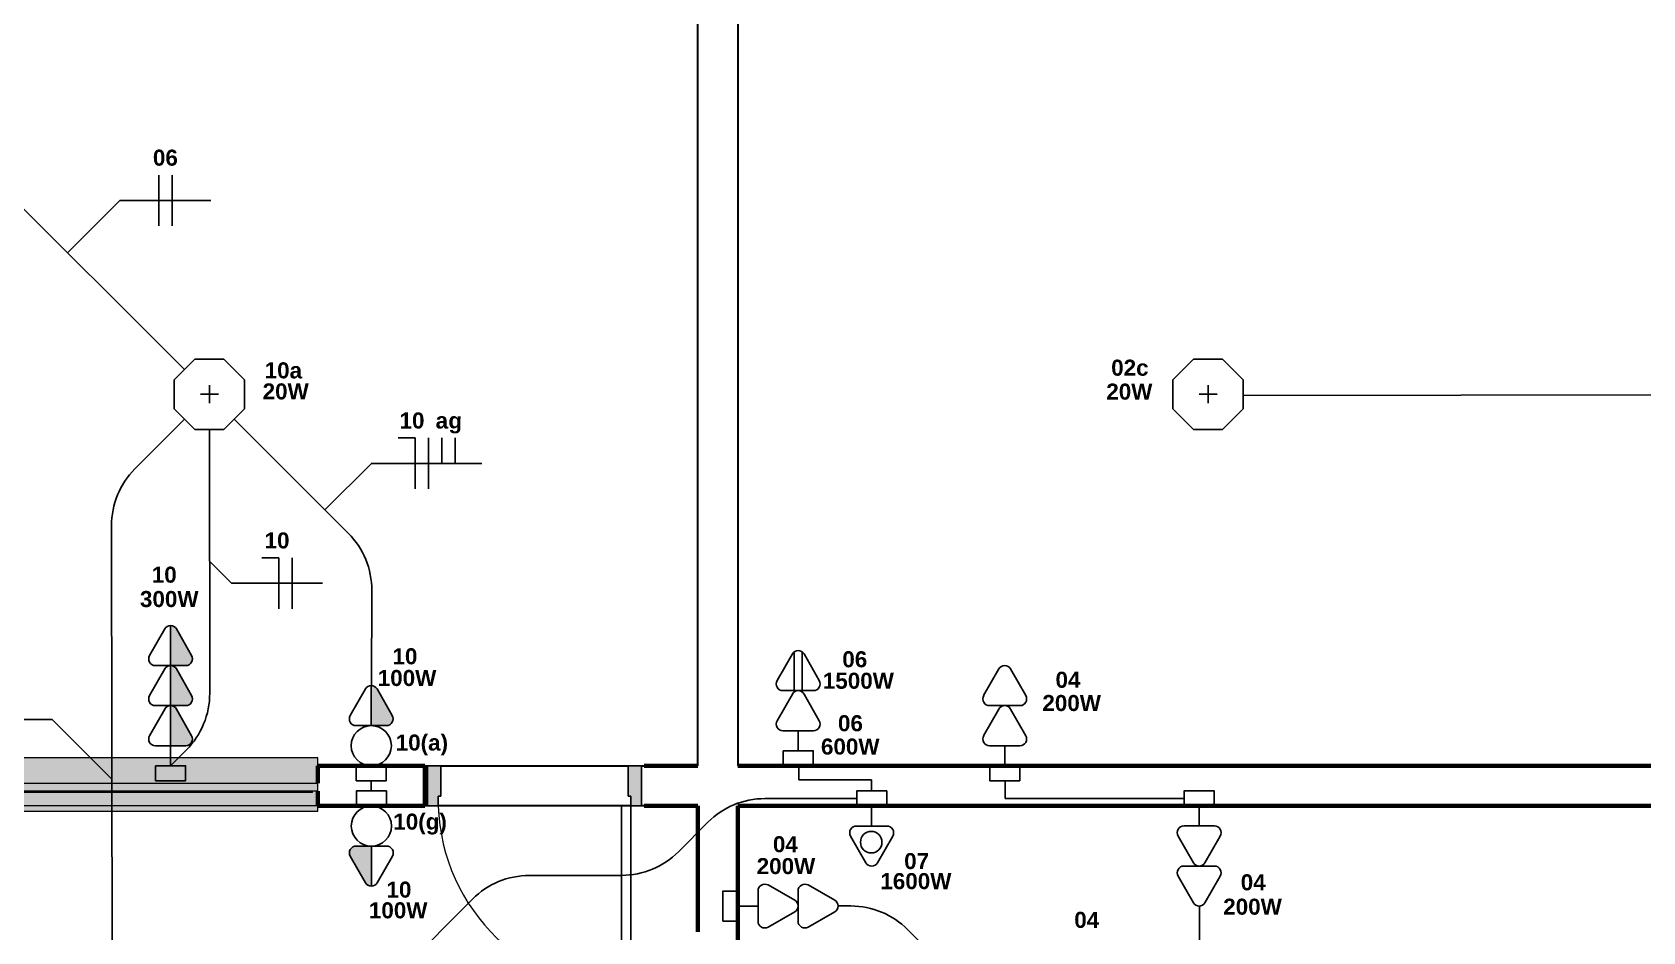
# Model space of a CAD drawing. Extents: x 1450 to 1868, y 82 to 351.
# Drawn here: x 1465.68 to 1471.7, y 154.78 to 158.14 of the extents above; entities that cross this region are included whole.
import ezdxf
from ezdxf.enums import TextEntityAlignment as Align

# ---------------------------------------------------------------- set-up
doc = ezdxf.new("R2010")
doc.units = 0
doc.header["$LTSCALE"] = 0.5
doc.linetypes.add('ELETRODUTO_TETO', pattern=[1000, 1000, 0])
doc.layers.get('0').update_dxf_attribs({"linetype": 'CONTINUOUS'})
for name, color, linetype, lineweight in [('A-DOOR', 31, 'CONTINUOUS', 25), ('A-DOOR-FRAM', 31, 'CONTINUOUS', 9), ('A-GLAZ', 151, 'CONTINUOUS', 9), ('A-WALL', 113, 'CONTINUOUS', 30)]:
    doc.layers.add(name, color=color, linetype=linetype, lineweight=lineweight)
for name, color, linetype in [('CENTRAL DE AR', 10, 'CONTINUOUS'), ('ELETRODUTO', 7, 'CONTINUOUS'), ('ELETRODUTO_TETO', 2, 'CONTINUOUS'), ('FIACAO', 7, 'CONTINUOUS'), ('Iluminação', 7, 'CONTINUOUS'), ('INDICACAO_CIRCUITO', 2, 'CONTINUOUS'), ('INDICACAO_INTERRUPTOR_FIA', 2, 'CONTINUOUS'), ('INDICACAO_POTENCIA', 1, 'CONTINUOUS'), ('INTERRUPTORES', 1, 'CONTINUOUS'), ('LINHA_DE_CHAMADA', 7, 'CONTINUOUS'), ('LUMINÁRIAS', 3, 'CONTINUOUS'), ('TOMADAS ABNT', 10, 'CONTINUOUS'), ('X_LIGACAO_VIRTUAL_OBJ', 7, 'CONTINUOUS')]:
    doc.layers.add(name, color=color, linetype=linetype)
doc.styles.add('Arial', font='arialbd.ttf', dxfattribs={"height": 100})

# ---------------------------------------------------------------- blocks, each defined once
blk = doc.blocks.new('Porta Simples de Abrir - 70x210cm - Marco de Madeira-3450794-Planta Baixa')
at = {"layer": 'A-DOOR-FRAM', "lineweight": 25}
h = blk.add_hatch(color=256, dxfattribs=at)
h.paths.add_polyline_path([(-400, 75), (-400, -75), (-360, -75), (-359.9, -38), (-350, -38), (-350, 75), (-399.1, 75)], flags=0)
h.paths.add_polyline_path([(350, 75), (350, -38), (360, -38), (360, -75), (400, -75), (400, 75), (361.7, 75)], flags=0)
at = {"layer": 'A-DOOR'}
for p, q in [((350, 75), (-350, 75)), ((-360, -75), (360, -75)), ((325, -75), (325, -771)), ((360, -75), (325, -75)), ((360, -771), (360, -75)), ((325, -771), (360, -771))]:
    blk.add_line(p, q, dxfattribs=at)
at = {"layer": 'A-DOOR', "lineweight": 9}
blk.add_arc((360, -50.9), 720.1, 181.92137, 270, dxfattribs=at)
at = {"layer": 'A-DOOR-FRAM', "lineweight": 25}
for p, q in [((-400, 75), (-350, 75)), ((-400, -75), (-400, 75)), ((-350, 75), (-350, -38)), ((350, 75), (400, 75)), ((350, -38), (350, 75)), ((400, 75), (400, -75)), ((-350, -38), (-360, -38)), ((-360, -38), (-360, -75)), ((360, -38), (350, -38)), ((360, -75), (360, -38)), ((-360, -75), (-400, -75)), ((400, -75), (360, -75))]:
    blk.add_line(p, q, dxfattribs=at)
blk = doc.blocks.new('Janela 2 Folhas Metalon - Janela 2 Folhas Metalon-3066233-Planta Baixa')
at = {"layer": 'A-GLAZ'}
h = blk.add_hatch(color=256, dxfattribs=at)
h.paths.add_polyline_path([(-600, -75), (600, -75), (600, -20), (580, -20), (579.6, -25), (-580, -25), (-580, -20), (-600, -20), (-600, -74)], flags=0)
h.paths.add_polyline_path([(-600, 10), (600, 10), (600, 105), (-600, 105), (-600, 40)], flags=0)
for points in [[(-600, -20), (600, -20), (600, 10), (-600, 10)], [(-580, -25), (0, -25), (0, -20), (-580, -20), (-580, -21.7)], [(0, -25), (580, -25), (580, -20), (0, -20), (0, -22.5)], [(-600, -95), (600, -95), (599.9, -75), (-600, -75)]]:
    blk.add_hatch(color=256, dxfattribs=at).paths.add_polyline_path(points, flags=0)
for p, q in [((600, 105), (-600, 105)), ((-600, 105), (-600, 75)), ((600, 75), (600, 105)), ((-600, 10), (600, 10)), ((-600, 10), (-600, -20)), ((600, -20), (600, 10)), ((600, -20), (-600, -20)), ((-580, -20), (-580, -25)), ((0, -25), (-580, -25)), ((0, -20), (0, -25)), ((0, -25), (0, -20)), ((580, -25), (0, -25)), ((580, -25), (580, -20)), ((600, -75), (-600, -75)), ((-600, -75), (-600, -95)), ((-600, -95), (600, -95)), ((600, -95), (600, -75))]:
    blk.add_line(p, q, dxfattribs=at)
blk = doc.blocks.new('*U188', base_point=(-46314.27, 15803.92))
for p, q in [((-46316.44, 15825.12), (-46322.13, 15815.16)), ((-46306.41, 15815.16), (-46312.1, 15825.12)), ((-46319.96, 15811.42), (-46314.27, 15811.42)), ((-46314.27, 15811.42), (-46308.58, 15811.42)), ((-46314.27, 15803.92), (-46314.27, 15811.42))]:
    blk.add_line(p, q)
blk.add_lwpolyline([(-46319.88, 15803.92), (-46308.67, 15803.92), (-46308.67, 15798.31), (-46319.88, 15798.31)], close=True)
blk.add_circle((-46314.1, 15817.46), 4.02)
for centre, start, end in [((-46314.27, 15823.88), 29.74488, 150.25512), ((-46319.96, 15813.92), 150.25512, 270), ((-46308.58, 15813.92), 270, 29.74488)]:
    blk.add_arc(centre, 2.5, start, end)
blk = doc.blocks.new('*U189', base_point=(-46352.53, 15765.74))
for p, q in [((-46354.7, 15801.9), (-46360.39, 15791.94)), ((-46344.67, 15791.94), (-46350.36, 15801.9)), ((-46354.7, 15786.94), (-46360.39, 15776.98)), ((-46358.22, 15788.2), (-46352.53, 15788.2)), ((-46352.53, 15788.2), (-46346.84, 15788.2)), ((-46344.67, 15776.98), (-46350.36, 15786.94)), ((-46358.22, 15773.24), (-46352.53, 15773.24)), ((-46352.53, 15765.74), (-46352.53, 15773.24)), ((-46352.53, 15773.24), (-46346.84, 15773.24))]:
    blk.add_line(p, q)
blk.add_lwpolyline([(-46358.13, 15765.74), (-46346.93, 15765.74), (-46346.93, 15760.14), (-46358.13, 15760.14)], close=True)
for centre, start, end in [((-46352.53, 15800.66), 29.74488, 150.25512), ((-46358.22, 15790.7), 150.25512, 270), ((-46346.84, 15790.7), 270, 29.74488), ((-46352.53, 15785.7), 29.74488, 150.25512), ((-46358.22, 15775.74), 150.25512, 270), ((-46346.84, 15775.74), 270, 29.74488)]:
    blk.add_arc(centre, 2.5, start, end)
blk = doc.blocks.new('*U215', base_point=(-46368.81, 15687.36))
for p, q in [((-46370.98, 15723.52), (-46376.68, 15713.56)), ((-46360.95, 15713.56), (-46366.64, 15723.52)), ((-46370.98, 15708.56), (-46376.68, 15698.6)), ((-46374.5, 15709.82), (-46368.81, 15709.82)), ((-46368.81, 15709.82), (-46363.12, 15709.82)), ((-46360.95, 15698.6), (-46366.64, 15708.56)), ((-46374.5, 15694.86), (-46368.81, 15694.86)), ((-46368.81, 15687.36), (-46368.81, 15694.86)), ((-46368.81, 15694.86), (-46363.12, 15694.86))]:
    blk.add_line(p, q)
blk.add_lwpolyline([(-46374.42, 15687.36), (-46363.21, 15687.36), (-46363.21, 15681.75), (-46374.42, 15681.75)], close=True)
for centre, start, end in [((-46368.81, 15722.28), 29.74488, 150.25512), ((-46374.5, 15712.32), 150.25512, 270), ((-46363.12, 15712.32), 270, 29.74488), ((-46368.81, 15707.32), 29.74488, 150.25512), ((-46374.5, 15697.36), 150.25512, 270), ((-46363.12, 15697.36), 270, 29.74488)]:
    blk.add_arc(centre, 2.5, start, end)
blk = doc.blocks.new('*U217', base_point=(-46565.73, 15768.58))
for points in [[(-46563.56, 15819.7, 0.269143), (-46565.73, 15820.96), (-46565.73, 15806), (-46560.04, 15806, 0.575867), (-46557.87, 15809.74)], [(-46563.56, 15804.74, 0.269143), (-46565.73, 15806), (-46565.73, 15791.04), (-46560.04, 15791.04, 0.575867), (-46557.87, 15794.78)], [(-46563.56, 15789.78, 0.269143), (-46565.73, 15791.04), (-46565.73, 15776.08), (-46560.04, 15776.08, 0.575867), (-46557.87, 15779.82)]]:
    blk.add_hatch(color=256).paths.add_polyline_path(points)
for p, q in [((-46565.73, 15806), (-46565.73, 15820.96)), ((-46567.9, 15819.7), (-46573.6, 15809.74)), ((-46557.87, 15809.74), (-46563.56, 15819.7)), ((-46567.9, 15804.74), (-46573.6, 15794.78)), ((-46571.43, 15806), (-46565.73, 15806)), ((-46565.73, 15791.04), (-46565.73, 15806)), ((-46565.73, 15806), (-46560.04, 15806)), ((-46557.87, 15794.78), (-46563.56, 15804.74)), ((-46571.43, 15791.04), (-46565.73, 15791.04)), ((-46565.73, 15776.08), (-46565.73, 15791.04)), ((-46565.73, 15791.04), (-46560.04, 15791.04)), ((-46567.9, 15789.78), (-46573.6, 15779.82)), ((-46557.87, 15779.82), (-46563.56, 15789.78)), ((-46571.43, 15776.08), (-46565.73, 15776.08)), ((-46565.73, 15768.58), (-46565.73, 15776.08)), ((-46565.73, 15776.08), (-46560.04, 15776.08))]:
    blk.add_line(p, q)
blk.add_lwpolyline([(-46571.34, 15768.58), (-46560.13, 15768.58), (-46560.13, 15762.98), (-46571.34, 15762.98)], close=True)
for centre, start, end in [((-46565.73, 15818.46), 29.74488, 150.25512), ((-46571.43, 15808.5), 150.25512, 270), ((-46560.04, 15808.5), 270, 29.74488), ((-46565.73, 15803.5), 29.74488, 150.25512), ((-46571.43, 15793.54), 150.25512, 270), ((-46565.73, 15788.54), 29.74488, 150.25512), ((-46560.04, 15793.54), 270, 29.74488), ((-46571.43, 15778.58), 150.25512, 270), ((-46560.04, 15778.58), 270, 29.74488)]:
    blk.add_arc(centre, 2.5, start, end)
blk = doc.blocks.new('*U291', base_point=(-46555.9, 19648.24))
at = {"layer": 'LUMINÁRIAS'}
blk.add_lwpolyline([(-46574.05, 19655.76), (-46574.05, 19640.72), (-46563.42, 19630.09), (-46548.38, 19630.09), (-46537.75, 19640.72), (-46537.75, 19655.76), (-46548.38, 19666.39), (-46563.42, 19666.39)], close=True, dxfattribs=at)
for points in [[(-46560.57, 19648.24), (-46551.23, 19648.24)], [(-46555.9, 19652.91), (-46555.9, 19643.57)]]:
    blk.add_lwpolyline(points, dxfattribs=at)
blk = doc.blocks.new('*U305', base_point=(-46412.65, 15753.54))
for p, q in [((-46391.45, 15755.71), (-46401.41, 15761.4)), ((-46405.15, 15759.23), (-46405.15, 15753.54)), ((-46412.65, 15753.54), (-46405.15, 15753.54)), ((-46405.15, 15753.54), (-46405.15, 15747.85)), ((-46401.41, 15745.68), (-46391.45, 15751.37))]:
    blk.add_line(p, q)
blk.add_lwpolyline([(-46412.65, 15759.14), (-46412.65, 15747.94), (-46418.25, 15747.94), (-46418.25, 15759.14)], close=True)
for centre, start, end in [((-46402.65, 15759.23), 60.25512, 180), ((-46392.69, 15753.54), 299.74488, 60.25512), ((-46402.65, 15747.85), 180, 299.74488)]:
    blk.add_arc(centre, 2.5, start, end)
blk = doc.blocks.new('*U306', base_point=(-46361.14, 15830.84))
for p, q in [((-46347.44, 15833.01), (-46357.4, 15838.7)), ((-46361.14, 15836.53), (-46361.14, 15830.84)), ((-46361.14, 15832.34), (-46346.68, 15832.34)), ((-46361.14, 15830.84), (-46361.14, 15825.15)), ((-46361.14, 15829.34), (-46346.68, 15829.34)), ((-46357.4, 15822.98), (-46347.44, 15828.67))]:
    blk.add_line(p, q)
for centre, start, end in [((-46358.64, 15836.53), 60.25512, 180), ((-46348.68, 15830.84), 299.74488, 60.25512), ((-46358.64, 15825.15), 180, 299.74488)]:
    blk.add_arc(centre, 2.5, start, end)
blk = doc.blocks.new('*U307', base_point=(-46233.97, 15955.26))
at = {"linetype": 'ByBlock'}
blk.add_lwpolyline([(-46233.97, 15955.26), (-46233.96, 15955.26)], dxfattribs=at)
blk = doc.blocks.new('Cozinha')
at = {"layer": 'A-WALL'}
for p, q in [((767.5, -297.5), (767.5, -20)), ((782.5, -20), (782.5, -297.5)), ((665.5, -297.5), (666.5, -297.5)), ((671.5, -297.5), (741.5, -297.5)), ((746.5, -297.5), (747.5, -297.5)), ((666.5, -312.5), (665.5, -312.5)), ((742.5, -312.5), (670.5, -312.5)), ((747.5, -312.5), (746.5, -312.5))]:
    blk.add_line(p, q, dxfattribs=at)
at = {"layer": 'A-WALL', "lineweight": 70}
for p, q in [((665.5, -297.5), (625.5, -297.5)), ((625.5, -297.5), (625.5, -304)), ((665.5, -312.5), (665.5, -297.5)), ((767.5, -297.5), (747.5, -297.5)), ((1363, -297.5), (782.5, -297.5)), ((625.5, -307), (625.5, -312.5)), ((625.5, -312.5), (665.5, -312.5)), ((747.5, -312.5), (767.5, -312.5)), ((767.5, -312.5), (767.5, -359.5)), ((782.5, -312.5), (1127.5, -312.5)), ((782.5, -622.5), (782.5, -312.5))]:
    blk.add_line(p, q, dxfattribs=at)
blk = doc.blocks.new('*U380', base_point=(-30940.55, 36278.38))
for p, q in [((-30919.34, 36280.55), (-30929.3, 36286.24)), ((-30904.38, 36280.55), (-30914.34, 36286.24)), ((-30933.05, 36284.07), (-30933.05, 36278.38)), ((-30918.08, 36284.07), (-30918.08, 36278.38)), ((-30940.55, 36278.38), (-30933.05, 36278.38)), ((-30933.05, 36278.38), (-30933.05, 36272.68)), ((-30929.3, 36270.51), (-30919.34, 36276.21)), ((-30918.08, 36278.38), (-30918.08, 36272.68)), ((-30914.34, 36270.51), (-30904.38, 36276.21))]:
    blk.add_line(p, q)
blk.add_lwpolyline([(-30940.55, 36283.98), (-30940.55, 36272.77), (-30946.15, 36272.77), (-30946.15, 36283.98)], close=True)
for centre, start, end in [((-30930.55, 36284.07), 60.25512, 180), ((-30915.58, 36284.07), 60.25512, 180), ((-30920.58, 36278.38), 299.74488, 60.25512), ((-30905.62, 36278.38), 299.74488, 60.25512), ((-30930.55, 36272.68), 180, 299.74488), ((-30915.58, 36272.68), 180, 299.74488)]:
    blk.add_arc(centre, 2.5, start, end)
blk = doc.blocks.new('*U444', base_point=(-31277.71, 37200.63))
at = {"linetype": 'ByBlock'}
blk.add_lwpolyline([(-31277.71, 37200.63), (-31602.78, 37200.63)], dxfattribs=at)
blk = doc.blocks.new('*U463', base_point=(-31998.6, 36923.69))
at = {"linetype": 'ByBlock'}
blk.add_lwpolyline([(-31998.6, 36923.69), (-32016.84, 36941.93, -0.198912), (-32025.63, 36963.14), (-32025.63, 37152.48, -0.198993), (-32016.84, 37173.69), (-31998.26, 37192.26)], format="xyb", dxfattribs=at)
blk = doc.blocks.new('*U464', base_point=(-31989, 37188.43))
at = {"linetype": 'ByBlock'}
blk.add_lwpolyline([(-31989, 37188.43), (-31989, 37089.86, -0.198912), (-31997.78, 37068.65), (-32003.64, 37062.79)], format="xyb", dxfattribs=at)
blk = doc.blocks.new('*U469', base_point=(-31628.62, 36901.58))
at = {"linetype": 'ByBlock'}
blk.add_lwpolyline([(-31628.62, 36901.58), (-31628.62, 36901.58), (-31728.36, 37001.32, 0.198694), (-31749.55, 37010.11), (-31754.31, 37010.11)], format="xyb", dxfattribs=at)
blk = doc.blocks.new('*U470', base_point=(-31619.36, 36905.4))
at = {"linetype": 'ByBlock'}
blk.add_lwpolyline([(-31619.36, 36905.4), (-31619.23, 37009.91)], dxfattribs=at)
blk = doc.blocks.new('*U471', base_point=(-31980.09, 36923.69))
at = {"linetype": 'ByBlock'}
blk.add_lwpolyline([(-31980.09, 36923.69), (-31890.88, 37012.88, -0.198885), (-31869.67, 37021.66), (-31835.15, 37021.66, 0.198912), (-31813.94, 37030.45), (-31802.9, 37041.49, -0.198912), (-31781.69, 37050.27), (-31747.33, 37050.27)], format="xyb", dxfattribs=at)
blk = doc.blocks.new('*U472', base_point=(-31624.96, 37050.13))
at = {"linetype": 'ByBlock'}
blk.add_lwpolyline([(-31624.96, 37050.13), (-31624.96, 37050.13), (-31691.87, 37050.13), (-31691.87, 37056.8)], dxfattribs=at)
blk = doc.blocks.new('*U473', base_point=(-31998.25, 37210.77))
at = {"linetype": 'ByBlock'}
blk.add_lwpolyline([(-31998.25, 37210.77), (-32085.57, 37298.11, 0.19894), (-32106.78, 37306.9), (-32128.35, 37306.9)], format="xyb", dxfattribs=at)
blk = doc.blocks.new('*U479', base_point=(-31741.73, 37053.07))
at = {"linetype": 'ByBlock'}
blk.add_lwpolyline([(-31741.73, 37053.07), (-31741.73, 37057.24), (-31768.92, 37057.24), (-31768.92, 37062.5)], dxfattribs=at)
blk = doc.blocks.new('*U751', base_point=(-33203.38, 35565.45))
blk.add_lwpolyline([(-33203.38, 35571.05), (-33203.38, 35559.84), (-33208.98, 35559.84), (-33208.98, 35571.05)], close=True)
blk.add_circle((-33195.88, 35565.45), 7.5)
blk = doc.blocks.new('*U752', base_point=(-33220.81, 35582.3))
blk.add_hatch(color=256).paths.add_polyline_path([(-33207.11, 35580.13, 0.269143), (-33205.85, 35582.3), (-33220.81, 35582.3), (-33220.81, 35576.61, 0.575867), (-33217.07, 35574.44)])
for p, q in [((-33207.11, 35584.47), (-33217.07, 35590.16)), ((-33220.81, 35587.99), (-33220.81, 35582.3)), ((-33220.81, 35582.3), (-33220.81, 35576.61)), ((-33220.81, 35582.3), (-33205.85, 35582.3)), ((-33217.07, 35574.44), (-33207.11, 35580.13))]:
    blk.add_line(p, q)
for centre, start, end in [((-33218.31, 35587.99), 60.25512, 180), ((-33208.35, 35582.3), 299.74488, 60.25512), ((-33218.31, 35576.61), 180, 299.74488)]:
    blk.add_arc(centre, 2.5, start, end)
blk = doc.blocks.new('*U753', base_point=(-33080.58, 35710.94))
at = {"linetype": 'ByBlock'}
blk.add_lwpolyline([(-33080.58, 35710.94), (-33080.57, 35710.94)], dxfattribs=at)
blk = doc.blocks.new('*U754', base_point=(-33216.63, 35536.97))
blk.add_lwpolyline([(-33216.63, 35542.57), (-33216.63, 35531.36), (-33222.23, 35531.36), (-33222.23, 35542.57)], close=True)
blk.add_circle((-33209.13, 35536.97), 7.5)
blk = doc.blocks.new('*U755', base_point=(-33202, 35514.76))
blk.add_hatch(color=256).paths.add_polyline_path([(-33188.3, 35512.59, 0.269143), (-33187.04, 35514.76), (-33202, 35514.76), (-33202, 35509.06, 0.575867), (-33198.26, 35506.89)])
for p, q in [((-33188.3, 35516.93), (-33198.26, 35522.62)), ((-33202, 35520.45), (-33202, 35514.76)), ((-33202, 35514.76), (-33202, 35509.06)), ((-33202, 35514.76), (-33187.04, 35514.76)), ((-33198.26, 35506.89), (-33188.3, 35512.59))]:
    blk.add_line(p, q)
for centre, start, end in [((-33199.5, 35520.45), 60.25512, 180), ((-33189.54, 35514.76), 299.74488, 60.25512), ((-33199.5, 35509.06), 180, 299.74488)]:
    blk.add_arc(centre, 2.5, start, end)
blk = doc.blocks.new('*U756', base_point=(-33080.56, 35665.94))
at = {"linetype": 'ByBlock'}
blk.add_lwpolyline([(-33080.56, 35665.94), (-33080.55, 35665.94)], dxfattribs=at)
blk = doc.blocks.new('*U757', base_point=(-33131.83, 35825.44))
at = {"linetype": 'ByBlock'}
blk.add_lwpolyline([(-33131.83, 35825.44), (-33089.18, 35782.79, -0.199892), (-33080.39, 35761.46), (-33080.53, 35725.9)], format="xyb", dxfattribs=at)
blk = doc.blocks.new('*U758', base_point=(-33080.58, 35690.34))
at = {"linetype": 'ByBlock'}
blk.add_lwpolyline([(-33080.58, 35690.34), (-33080.57, 35686.55)], dxfattribs=at)
blk = doc.blocks.new('*U759', base_point=(-33080.58, 35710.94))
at = {"linetype": 'ByBlock'}
blk.add_arc((-33080.58, 35703.44), 7.5, 270, 270, dxfattribs=at)
blk = doc.blocks.new('*U760', base_point=(-33080.56, 35665.94))
at = {"linetype": 'ByBlock'}
blk.add_arc((-33080.56, 35673.44), 7.5, 90, 90, dxfattribs=at)
blk = doc.blocks.new('*U1322', base_point=(608.67, 153.293))
for p, q in [((608.67, 153.483), (608.544, 153.483)), ((608.67, 153.103), (608.67, 153.483))]:
    blk.add_line(p, q)
blk = doc.blocks.new('*U1323', base_point=(576.818, 148.746))
blk.add_line((576.818, 148.556), (576.818, 148.936))
blk = doc.blocks.new('*U1355', base_point=(1466.5949, 156.08))
at = {"xscale": 0.5, "yscale": 0.5, "zscale": 0.5}
for name, p in [('*U1322', (1466.6016, 156.08)), ('*U1323', (1466.6516, 156.08))]:
    blk.add_blockref(name, p, dxfattribs=at)
blk = doc.blocks.new('*U1331', base_point=(665.55, 144.199))
blk.add_line((665.55, 144.199), (665.55, 144.389))
blk = doc.blocks.new('*U1356', base_point=(1467.1539, 156.528))
at = {"xscale": 0.5, "yscale": 0.5, "zscale": 0.5}
for name, p in [('*U1322', (1467.1106, 156.528)), ('*U1323', (1467.1606, 156.528)), ('*U1331', (1467.2106, 156.528)), ('*U1331', (1467.2606, 156.528))]:
    blk.add_blockref(name, p, dxfattribs=at)
blk = doc.blocks.new('*U1364', base_point=(1466.1777, 157.5098))
at = {"xscale": 0.5, "yscale": 0.5, "zscale": 0.5}
for p in [(1466.1527, 157.5098), (1466.2027, 157.5098)]:
    blk.add_blockref('*U1323', p, dxfattribs=at)

msp = doc.modelspace()

# ---------------------------------------------------------------- linework, layer by layer
at = {"layer": 'LINHA_DE_CHAMADA'}
for points in [[(1465.8123, 157.3145), (1466.0077, 157.5098), (1466.3477, 157.5098)], [(1466.7736, 156.3543), (1466.9473, 156.528), (1467.3606, 156.528)], [(1466.3428, 156.1621), (1466.4249, 156.08), (1466.7649, 156.08)], [(1465.9775, 155.3483), (1465.7542, 155.5716), (1465.1508, 155.5716)]]:
    msp.add_lwpolyline(points, dxfattribs=at)

# ---------------------------------------------------------------- block references
at = {"layer": 'A-DOOR', "xscale": 0.00100000000000115, "yscale": 0.00100000000000115, "zscale": 0.00100000000000115}
msp.add_blockref('Porta Simples de Abrir - 70x210cm - Marco de Madeira-3450794-Planta Baixa', (1467.557, 155.3234), dxfattribs=at)
at = {"layer": 'A-GLAZ', "xscale": 0.00100000000000115, "yscale": 0.00100000000000115, "zscale": 0.00100000000000115}
msp.add_blockref('Janela 2 Folhas Metalon - Janela 2 Folhas Metalon-3066233-Planta Baixa', (1466.147, 155.3234), dxfattribs=at)
at = {"layer": 'A-WALL', "xscale": 0.01000000108748102, "yscale": 0.01000000108748102, "zscale": 0.01000000108748102}
msp.add_blockref('Cozinha', (1460.492, 158.3734), dxfattribs=at)
at = {"layer": 'CENTRAL DE AR', "xscale": 0.01000000108748102, "yscale": 0.01000000108748102, "zscale": 0.01000000108748102, "rotation": 179.9999999999997}
msp.add_blockref('*U188', (1468.8166, 155.2484), dxfattribs=at)
at = {"layer": 'ELETRODUTO', "linetype": 'ELETRODUTO_TETO', "xscale": 0.01000000108748102, "yscale": 0.01000000108748102, "zscale": 0.01000000108748102}
for name, p in [('*U759', (1466.947, 155.5484)), ('*U760', (1466.9473, 155.0984))]:
    msp.add_blockref(name, p, dxfattribs=at)
at = {"layer": 'ELETRODUTO_TETO', "linetype": 'ELETRODUTO_TETO', "xscale": 0.01000000108748102, "yscale": 0.01000000108748102, "zscale": 0.01000000108748102, "rotation": 0.07010083668257439}
for name, p in [('*U473', (1466.2494, 156.8783)), ('*U444', (1473.4549, 156.7857)), ('*U463', (1466.2494, 154.0075)), ('*U464', (1466.3422, 156.655)), ('*U479', (1468.8166, 155.3044)), ('*U472', (1469.9843, 155.2765)), ('*U471', (1466.4345, 154.0077)), ('*U469', (1469.9495, 153.7909)), ('*U470', (1470.042, 153.8293))]:
    msp.add_blockref(name, p, dxfattribs=at)
at = {"layer": 'ELETRODUTO_TETO', "linetype": 'ELETRODUTO_TETO', "xscale": 0.01000000108748102, "yscale": 0.01000000108748102, "zscale": 0.01000000108748102}
for name, p in [('*U757', (1466.4346, 156.6933)), ('*U758', (1466.9471, 155.3423))]:
    msp.add_blockref(name, p, dxfattribs=at)
at = {"layer": 'FIACAO'}
for name, p in [('*U1364', (1466.1777, 157.5098)), ('*U1356', (1467.1539, 156.528)), ('*U1355', (1466.5949, 156.08))]:
    msp.add_blockref(name, p, dxfattribs=at)
at = {"layer": 'Iluminação', "xscale": 0.007210252382215969, "yscale": 0.007210252382215969, "zscale": 0.007210252382215969}
for p in [(1466.342, 156.7859), (1470.0733, 156.7859)]:
    msp.add_blockref('*U291', p, dxfattribs=at)
at = {"layer": 'INTERRUPTORES', "xscale": 0.01000000108748102, "yscale": 0.01000000108748102, "zscale": 0.01000000108748102}
for name, p, rotation in [('*U751', (1466.947, 155.3984), 90), ('*U754', (1466.9473, 155.2484), 270)]:
    msp.add_blockref(name, p, dxfattribs=dict(at, rotation=rotation))
at = {"layer": 'TOMADAS ABNT', "xscale": 0.01000000108748102, "yscale": 0.01000000108748102, "zscale": 0.01000000108748102}
for name, p in [('*U217', (1466.1973, 155.3984)), ('*U215', (1469.3137, 155.3984))]:
    msp.add_blockref(name, p, dxfattribs=at)
for name, p, rotation in [('*U306', (1468.5421, 155.679), 89.99999999999967), ('*U752', (1466.947, 155.5484), 90.0615319245821), ('*U305', (1468.5421, 155.4544), 89.99999999999967), ('*U755', (1466.9473, 155.0984), 270), ('*U189', (1468.317, 154.8745), 269.9999999999995)]:
    msp.add_blockref(name, p, dxfattribs=dict(at, rotation=rotation))
at = {"layer": 'TOMADAS ABNT', "color": 1, "xscale": 0.01000000108748102, "yscale": 0.01000000108748102, "zscale": 0.01000000108748102, "rotation": 270.0000000000002}
msp.add_blockref('*U380', (1470.0403, 155.2485), dxfattribs=at)
at = {"layer": 'X_LIGACAO_VIRTUAL_OBJ', "xscale": 0.01000000108748102, "yscale": 0.01000000108748102, "zscale": 0.01000000108748102}
for name, p in [('*U307', (1468.5421, 155.679)), ('*U753', (1466.947, 155.5484)), ('*U756', (1466.9473, 155.0984))]:
    msp.add_blockref(name, p, dxfattribs=at)

# ---------------------------------------------------------------- texts
at = {"layer": 'INDICACAO_CIRCUITO', "style": 'Arial'}
for s, p in [('06', (1466.1777, 157.6398)), ('10', (1467.0992, 156.658)), ('10', (1466.5949, 156.21)), ('04', (1469.6202, 154.7928))]:
    msp.add_text(s, height=0.06, dxfattribs=at).set_placement(p, align=Align.CENTER)
for s, p in [('10a', (1466.5486, 156.8453)), ('02c', (1469.7115, 156.8553)), ('10', (1466.1268, 156.0822)), ('10', (1467.0261, 155.7774)), ('06', (1468.7069, 155.7662)), ('04', (1469.5035, 155.6896)), ('06', (1468.6907, 155.5274)), ('10(a)', (1467.0382, 155.4551)), ('10(g)', (1467.0292, 155.1599)), ('04', (1468.4477, 155.0754)), ('07', (1468.938, 155.0123)), ('10', (1467.0038, 154.9058)), ('04', (1470.1955, 154.9332))]:
    msp.add_text(s, height=0.06, dxfattribs=at).set_placement(p)
at = {"layer": 'INDICACAO_INTERRUPTOR_FIA', "style": 'Arial'}
for s, p in [('a', (1467.2106, 156.658)), ('g', (1467.2606, 156.658))]:
    msp.add_text(s, height=0.06, dxfattribs=at).set_placement(p, align=Align.CENTER)
at = {"layer": 'INDICACAO_POTENCIA', "style": 'Arial'}
for s, p in [('20W', (1466.541, 156.7667)), ('20W', (1469.6932, 156.766)), ('300W', (1466.0827, 155.9912)), ('100W', (1466.9711, 155.6963)), ('1500W', (1468.6341, 155.686)), ('200W', (1469.4544, 155.6028)), ('600W', (1468.6271, 155.4402)), ('200W', (1468.3869, 154.9936)), ('1600W', (1468.849, 154.9375)), ('200W', (1470.1301, 154.842)), ('100W', (1466.938, 154.8285))]:
    msp.add_text(s, height=0.06, dxfattribs=at).set_placement(p)

doc.saveas('drawing.dxf')
